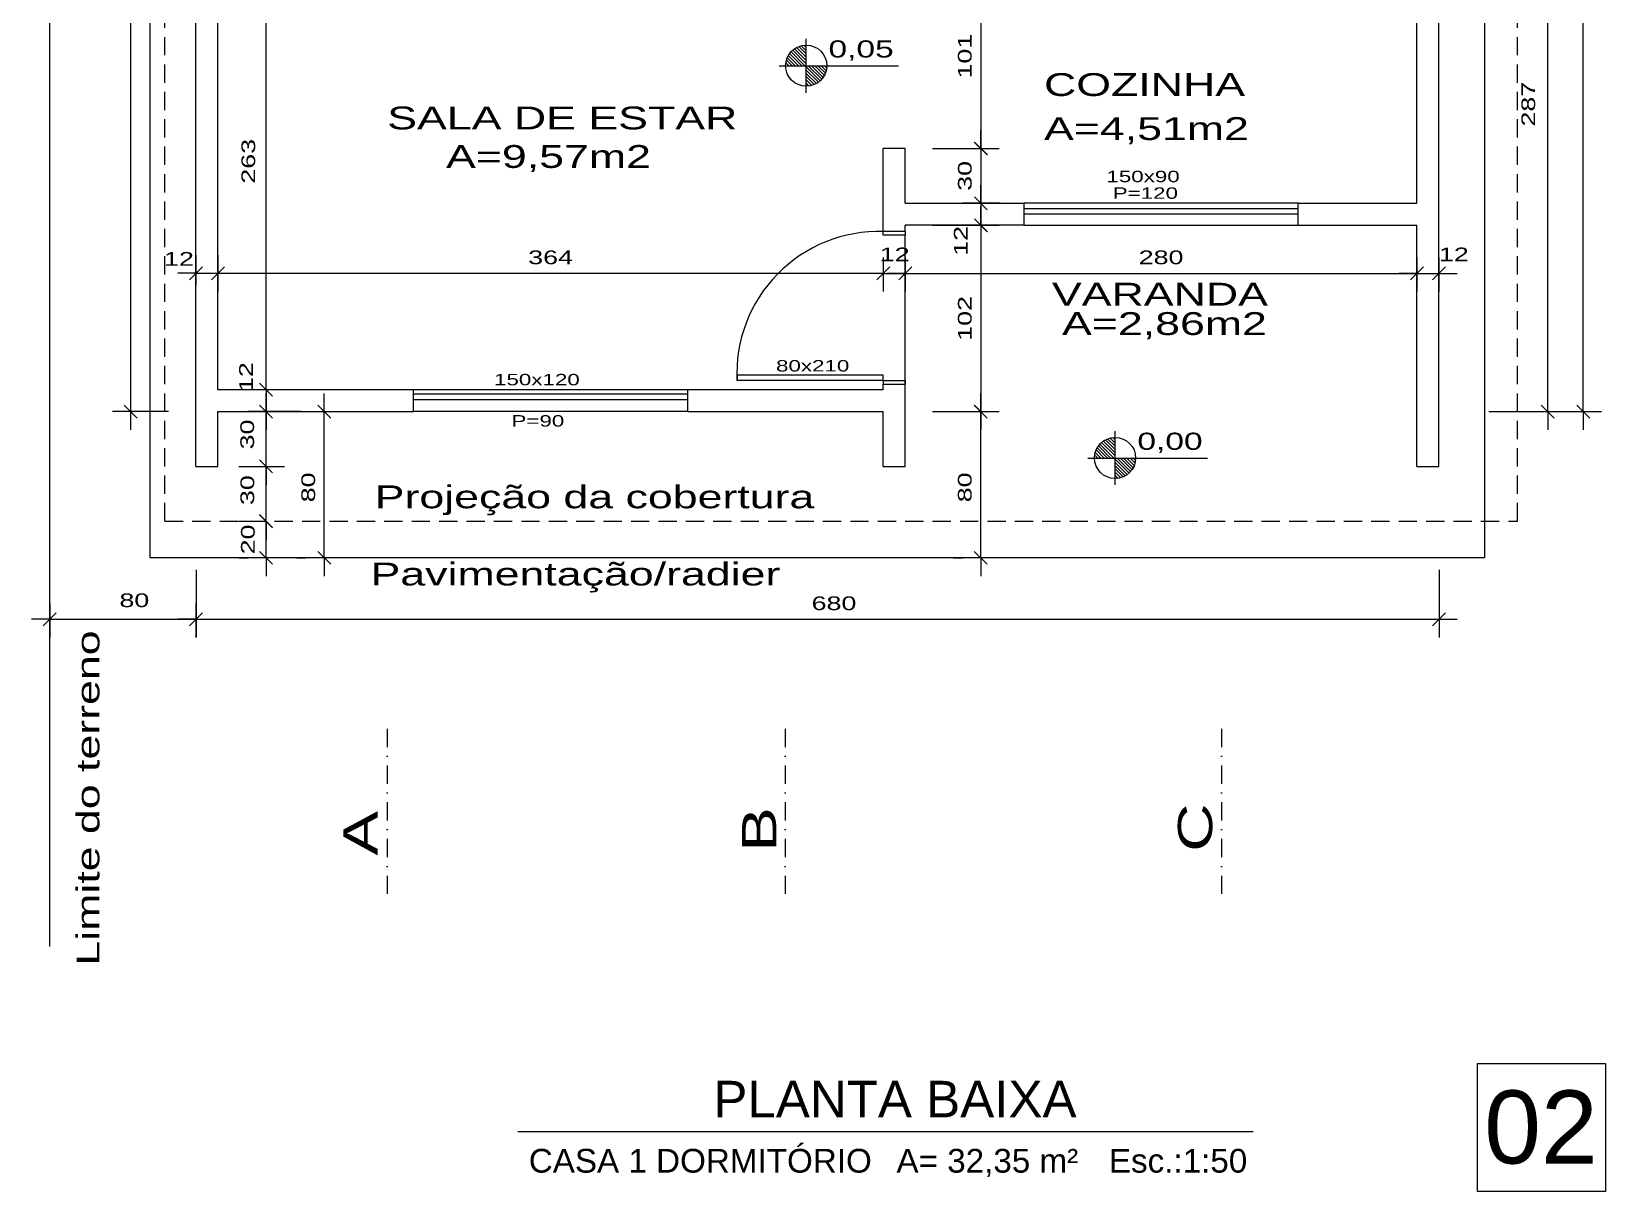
# Model space of a CAD drawing. Header units: millimetres. Extents: x 379 to 8329, y 269 to 4802.
# Drawn here: x 1515 to 2376, y 3391 to 4026 of the extents above; entities that cross this region are included whole.
import ezdxf

# ---------------------------------------------------------------- set-up
doc = ezdxf.new("R2010")
doc.units = ezdxf.units.MM
doc.header["$LTSCALE"] = 20
doc.header["$MEASUREMENT"] = 0
doc.linetypes.add('DASHDOT', pattern=[1, 0.5, -0.25, 0, -0.25])
doc.linetypes.add('DASHED', pattern=[0.75, 0.5, -0.25])
for name, color, linetype in [('1', 7, 'Continuous'), ('Cotas', 7, 'Continuous'), ('Texto', 2, 'Continuous')]:
    doc.layers.add(name, color=color, linetype=linetype)
doc.styles.add('REGUA100', font='arial.ttf', dxfattribs={"width": 1.4})
doc.styles.add('Textos Gd.', font='arial.ttf', dxfattribs={"height": 0.15})
doc.dimstyles.new('ISO-25', dxfattribs={"dimscale": 5, "dimtxt": 1.5, "dimasz": 0.01, "dimexe": 2, "dimexo": 3, "dimgap": 0.98, "dimtad": 1, "dimrnd": 0.5, "dimtxsty": 'REGUA100', "dimblk1": 'COTATR', "dimblk2": 'COTATR', "dimsah": 1, "dimcen": 4, "dimdle": 4, "dimclrd": 1, "dimclre": 1, "dimclrt": 2, "dimaunit": 1, "dimadec": 0, "dimazin": 0, "dimtfac": 1, "dimtofl": 0, "dimtmove": 2, "dimatfit": 3, "dimldrblk": 'COTATR', "dimfxl": 1, "dimarcsym": 0})

# ---------------------------------------------------------------- blocks, each defined once
blk = doc.blocks.new('COTATR')
at = {"color": 6}
blk.add_line((-71, -71), (71, 71), dxfattribs=at)
at = {"color": 0, "linetype": 'ByBlock'}
blk.add_line((0, 0), (200, 0), dxfattribs=at)
blk = doc.blocks.new('*D37')
at = {"layer": '1', "color": 1, "lineweight": -2, "transparency": 16777216}
for p, q in [((2019.04, 3817.94), (2024.04, 3817.94)), ((2034.04, 3737.99), (2034.04, 3817.89)), ((2019.04, 3737.94), (2024.04, 3737.94))]:
    blk.add_line(p, q, dxfattribs=at)
at = {"layer": 'DEFPOINTS', "color": 0, "transparency": 16777216}
for p in [(2034.04, 3817.94), (2034.04, 3817.94), (2034.04, 3737.94)]:
    blk.add_point(p, dxfattribs=at)
at = {"layer": '1', "color": 1, "lineweight": -2, "transparency": 16777216, "xscale": 0.05, "yscale": 0.05, "zscale": 0.05}
for p, rotation in [((2034.04, 3817.94), 90), ((2034.04, 3737.94), 270)]:
    blk.add_blockref('COTATR', p, dxfattribs=dict(at, rotation=rotation))
at = {"layer": '1', "color": 2, "transparency": 16777216, "insert": (2025.31, 3776.49), "char_height": 7.5, "attachment_point": 5, "rotation": 90, "style": 'REGUA100'}
blk.add_mtext('80', dxfattribs=at)
blk = doc.blocks.new('*D36')
at = {"layer": '1', "color": 1, "lineweight": -2, "transparency": 16777216}
for p, q in [((1628.05, 3758.04), (1633.05, 3758.04)), ((1643.05, 3737.99), (1643.05, 3757.99)), ((1628.05, 3737.94), (1633.05, 3737.94))]:
    blk.add_line(p, q, dxfattribs=at)
at = {"layer": 'DEFPOINTS', "color": 0, "transparency": 16777216}
for p in [(1643.05, 3758.04), (1643.05, 3758.04), (1643.05, 3737.94)]:
    blk.add_point(p, dxfattribs=at)
at = {"layer": '1', "color": 1, "lineweight": -2, "transparency": 16777216, "xscale": 0.05, "yscale": 0.05, "zscale": 0.05}
for p, rotation in [((1643.05, 3758.04), 90), ((1643.05, 3737.94), 270)]:
    blk.add_blockref('COTATR', p, dxfattribs=dict(at, rotation=rotation))
at = {"layer": '1', "color": 2, "transparency": 16777216, "insert": (1633.09, 3747.99), "char_height": 7.5, "attachment_point": 5, "rotation": 90, "style": 'REGUA100'}
blk.add_mtext('20', dxfattribs=at)
blk = doc.blocks.new('*D35')
at = {"layer": 'Cotas', "color": 1, "lineweight": -2, "transparency": 16777216}
for p, q in [((2336.18, 4422.94), (2373.66, 4422.94)), ((2363.66, 3817.99), (2363.66, 4422.89)), ((2336.18, 3817.94), (2373.66, 3817.94))]:
    blk.add_line(p, q, dxfattribs=at)
at = {"layer": 'DEFPOINTS', "color": 0, "transparency": 16777216}
for p in [(2321.18, 4422.94), (2363.66, 4422.94), (2321.18, 3817.94)]:
    blk.add_point(p, dxfattribs=at)
at = {"layer": 'Cotas', "color": 1, "lineweight": -2, "transparency": 16777216, "xscale": 0.05, "yscale": 0.05, "zscale": 0.05}
for p, rotation in [((2363.66, 4422.94), 90), ((2363.66, 3817.94), 270)]:
    blk.add_blockref('COTATR', p, dxfattribs=dict(at, rotation=rotation))
at = {"layer": 'Cotas', "color": 2, "transparency": 16777216, "insert": (2354.67, 4154.97), "char_height": 7.5, "attachment_point": 5, "rotation": 90, "style": 'REGUA100'}
blk.add_mtext('605', dxfattribs=at)
blk = doc.blocks.new('*D34')
at = {"layer": '1', "color": 1, "lineweight": -2, "transparency": 16777216}
for p, q in [((1628.05, 3787.94), (1633.05, 3787.94)), ((1643.05, 3757.99), (1643.05, 3787.89)), ((1628.05, 3757.94), (1633.05, 3757.94))]:
    blk.add_line(p, q, dxfattribs=at)
at = {"layer": 'DEFPOINTS', "color": 0, "transparency": 16777216}
for p in [(1643.05, 3787.94), (1643.05, 3787.94), (1643.05, 3757.94)]:
    blk.add_point(p, dxfattribs=at)
at = {"layer": '1', "color": 1, "lineweight": -2, "transparency": 16777216, "xscale": 0.05, "yscale": 0.05, "zscale": 0.05}
for p, rotation in [((1643.05, 3787.94), 90), ((1643.05, 3757.94), 270)]:
    blk.add_blockref('COTATR', p, dxfattribs=dict(at, rotation=rotation))
at = {"layer": '1', "color": 2, "transparency": 16777216, "insert": (1632.79, 3774.98), "char_height": 7.5, "attachment_point": 5, "rotation": 90, "style": 'REGUA100'}
blk.add_mtext('30', dxfattribs=at)
blk = doc.blocks.new('*D32')
at = {"layer": 'Cotas', "color": 1, "lineweight": -2, "transparency": 16777216}
for p, q in [((2311.89, 4104.94), (2354.24, 4104.94)), ((2344.24, 3817.99), (2344.24, 4104.89)), ((2311.89, 3817.94), (2354.24, 3817.94))]:
    blk.add_line(p, q, dxfattribs=at)
at = {"layer": 'DEFPOINTS', "color": 0, "transparency": 16777216}
for p in [(2296.89, 4104.94), (2344.24, 4104.94), (2296.89, 3817.94)]:
    blk.add_point(p, dxfattribs=at)
at = {"layer": 'Cotas', "color": 1, "lineweight": -2, "transparency": 16777216, "xscale": 0.05, "yscale": 0.05, "zscale": 0.05}
for p, rotation in [((2344.24, 4104.94), 90), ((2344.24, 3817.94), 270)]:
    blk.add_blockref('COTATR', p, dxfattribs=dict(at, rotation=rotation))
at = {"layer": 'Cotas', "color": 2, "transparency": 16777216, "insert": (2333.59, 3986.19), "char_height": 7.5, "attachment_point": 5, "rotation": 90, "style": 'REGUA100'}
blk.add_mtext('287', dxfattribs=at)
blk = doc.blocks.new('*D31')
at = {"layer": 'Cotas', "color": 1, "lineweight": -2, "transparency": 16777216}
for p, q in [((1662.11, 4092.94), (1633.05, 4092.94)), ((1643.05, 3829.99), (1643.05, 4092.89)), ((1662.11, 3829.94), (1633.05, 3829.94))]:
    blk.add_line(p, q, dxfattribs=at)
at = {"layer": 'DEFPOINTS', "color": 0, "transparency": 16777216}
for p in [(1643.05, 4092.94), (1677.11, 4092.94), (1677.11, 3829.94)]:
    blk.add_point(p, dxfattribs=at)
at = {"layer": 'Cotas', "color": 1, "lineweight": -2, "transparency": 16777216, "xscale": 0.05, "yscale": 0.05, "zscale": 0.05}
for p, rotation in [((1643.05, 4092.94), 90), ((1643.05, 3829.94), 270)]:
    blk.add_blockref('COTATR', p, dxfattribs=dict(at, rotation=rotation))
at = {"layer": 'Cotas', "color": 2, "transparency": 16777216, "insert": (1633.34, 3954.94), "char_height": 7.5, "attachment_point": 5, "rotation": 90, "style": 'REGUA100'}
blk.add_mtext('263', dxfattribs=at)
blk = doc.blocks.new('*D25')
at = {"layer": 'Cotas', "color": 1, "lineweight": -2, "transparency": 16777216}
for p, q in [((2007.65, 4063), (2044.03, 4063)), ((2034.03, 4062.95), (2034.02, 3961.99)), ((2007.64, 3961.94), (2044.02, 3961.94))]:
    blk.add_line(p, q, dxfattribs=at)
at = {"layer": 'DEFPOINTS', "color": 0, "transparency": 16777216}
for p in [(1992.65, 4063.01), (1992.64, 3961.94), (2034.02, 3961.94)]:
    blk.add_point(p, dxfattribs=at)
at = {"layer": 'Cotas', "color": 1, "lineweight": -2, "transparency": 16777216, "xscale": 0.05, "yscale": 0.05, "zscale": 0.05}
for p, rotation in [((2034.03, 4063), 89.99360238795819), ((2034.02, 3961.94), 269.9936023879582)]:
    blk.add_blockref('COTATR', p, dxfattribs=dict(at, rotation=rotation))
at = {"layer": 'Cotas', "color": 2, "transparency": 16777216, "insert": (2025.3, 4012.47), "char_height": 7.5, "attachment_point": 5, "rotation": 89.9936, "style": 'REGUA100'}
blk.add_mtext('101', dxfattribs=at)
blk = doc.blocks.new('*D24')
at = {"layer": 'Cotas', "color": 1, "lineweight": -2, "transparency": 16777216}
for p, q in [((2007.68, 3961.94), (2044.07, 3961.92)), ((2034.07, 3961.88), (2034.05, 3931.98)), ((2007.66, 3931.94), (2044.05, 3931.92))]:
    blk.add_line(p, q, dxfattribs=at)
at = {"layer": 'DEFPOINTS', "color": 0, "transparency": 16777216}
for p in [(1992.68, 3961.94), (1992.66, 3931.94), (2034.05, 3931.93)]:
    blk.add_point(p, dxfattribs=at)
at = {"layer": 'Cotas', "color": 1, "lineweight": -2, "transparency": 16777216, "xscale": 0.05, "yscale": 0.05, "zscale": 0.05}
for p, rotation in [((2034.07, 3961.93), 89.97844822119816), ((2034.05, 3931.93), 269.9784482211982)]:
    blk.add_blockref('COTATR', p, dxfattribs=dict(at, rotation=rotation))
at = {"layer": 'Cotas', "color": 2, "transparency": 16777216, "insert": (2025.33, 3946.93), "char_height": 7.5, "attachment_point": 5, "rotation": 89.97845, "style": 'REGUA100'}
blk.add_mtext('30', dxfattribs=at)
blk = doc.blocks.new('*D17')
at = {"layer": '1', "color": 1, "lineweight": -2, "transparency": 16777216}
for p, q in [((1631.83, 3817.94), (1653.05, 3817.94)), ((1643.05, 3787.99), (1643.05, 3817.89)), ((1631.83, 3787.94), (1653.05, 3787.94))]:
    blk.add_line(p, q, dxfattribs=at)
at = {"layer": 'DEFPOINTS', "color": 0, "transparency": 16777216}
for p in [(1616.83, 3817.94), (1643.05, 3817.94), (1616.83, 3787.94)]:
    blk.add_point(p, dxfattribs=at)
at = {"layer": '1', "color": 1, "lineweight": -2, "transparency": 16777216, "xscale": 0.05, "yscale": 0.05, "zscale": 0.05}
for p, rotation in [((1643.05, 3817.94), 90), ((1643.05, 3787.94), 270)]:
    blk.add_blockref('COTATR', p, dxfattribs=dict(at, rotation=rotation))
at = {"layer": '1', "color": 2, "transparency": 16777216, "insert": (1632.73, 3805.44), "char_height": 7.5, "attachment_point": 5, "rotation": 90, "style": 'REGUA100'}
blk.add_mtext('30', dxfattribs=at)
blk = doc.blocks.new('*D41')
at = {"layer": 'Cotas', "color": 1, "lineweight": -2, "transparency": 16777216}
for p, q in [((1616.66, 3902.24), (1616.66, 3883.59)), ((1980.66, 3902.24), (1980.66, 3883.59)), ((1980.61, 3893.59), (1616.71, 3893.59))]:
    blk.add_line(p, q, dxfattribs=at)
at = {"layer": 'DEFPOINTS', "color": 0, "transparency": 16777216}
for p in [(1616.66, 3917.24), (1980.66, 3917.24), (1616.66, 3893.59)]:
    blk.add_point(p, dxfattribs=at)
at = {"layer": 'Cotas', "color": 1, "lineweight": -2, "transparency": 16777216, "xscale": 0.05, "yscale": 0.05, "zscale": 0.05, "rotation": 180}
blk.add_blockref('COTATR', (1616.66, 3893.59), dxfattribs=at)
at = {"layer": 'Cotas', "color": 1, "lineweight": -2, "transparency": 16777216, "xscale": 0.05, "yscale": 0.05, "zscale": 0.05}
blk.add_blockref('COTATR', (1980.66, 3893.59), dxfattribs=at)
at = {"layer": 'Cotas', "color": 2, "transparency": 16777216, "insert": (1798.66, 3902.32), "char_height": 7.5, "attachment_point": 5, "style": 'REGUA100'}
blk.add_mtext('364', dxfattribs=at)
blk = doc.blocks.new('*D40')
at = {"layer": 'Cotas', "color": 1, "lineweight": -2, "transparency": 16777216}
for p, q in [((1980.66, 3902.24), (1980.66, 3883.59)), ((1992.66, 3902.24), (1992.66, 3883.59)), ((1980.71, 3893.59), (1992.61, 3893.59))]:
    blk.add_line(p, q, dxfattribs=at)
at = {"layer": 'DEFPOINTS', "color": 0, "transparency": 16777216}
for p in [(1980.66, 3917.24), (1992.66, 3917.24), (1992.66, 3893.59)]:
    blk.add_point(p, dxfattribs=at)
at = {"layer": 'Cotas', "color": 1, "lineweight": -2, "transparency": 16777216, "xscale": 0.05, "yscale": 0.05, "zscale": 0.05, "rotation": 180}
blk.add_blockref('COTATR', (1980.66, 3893.59), dxfattribs=at)
at = {"layer": 'Cotas', "color": 1, "lineweight": -2, "transparency": 16777216, "xscale": 0.05, "yscale": 0.05, "zscale": 0.05}
blk.add_blockref('COTATR', (1992.66, 3893.59), dxfattribs=at)
at = {"layer": 'Cotas', "color": 2, "transparency": 16777216, "insert": (1986.91, 3903.97), "char_height": 7.5, "attachment_point": 5, "style": 'REGUA100'}
blk.add_mtext('12', dxfattribs=at)
blk = doc.blocks.new('*D39')
at = {"layer": 'Cotas', "color": 1, "lineweight": -2, "transparency": 16777216}
for p, q in [((1992.66, 3902.24), (1992.66, 3883.59)), ((2272.66, 3902.24), (2272.66, 3883.59)), ((1992.71, 3893.59), (2272.61, 3893.59))]:
    blk.add_line(p, q, dxfattribs=at)
at = {"layer": 'DEFPOINTS', "color": 0, "transparency": 16777216}
for p in [(1992.66, 3917.24), (2272.66, 3917.24), (2272.66, 3893.59)]:
    blk.add_point(p, dxfattribs=at)
at = {"layer": 'Cotas', "color": 1, "lineweight": -2, "transparency": 16777216, "xscale": 0.05, "yscale": 0.05, "zscale": 0.05, "rotation": 180}
blk.add_blockref('COTATR', (1992.66, 3893.59), dxfattribs=at)
at = {"layer": 'Cotas', "color": 1, "lineweight": -2, "transparency": 16777216, "xscale": 0.05, "yscale": 0.05, "zscale": 0.05}
blk.add_blockref('COTATR', (2272.66, 3893.59), dxfattribs=at)
at = {"layer": 'Cotas', "color": 2, "transparency": 16777216, "insert": (2132.66, 3902.32), "char_height": 7.5, "attachment_point": 5, "style": 'REGUA100'}
blk.add_mtext('280', dxfattribs=at)
blk = doc.blocks.new('*D42')
at = {"layer": 'Cotas', "color": 1, "lineweight": -2, "transparency": 16777216}
for p, q in [((2272.66, 3902.24), (2272.66, 3883.59)), ((2284.66, 3902.24), (2284.66, 3883.59)), ((2272.71, 3893.59), (2284.61, 3893.59))]:
    blk.add_line(p, q, dxfattribs=at)
at = {"layer": 'DEFPOINTS', "color": 0, "transparency": 16777216}
for p in [(2272.66, 3917.24), (2284.66, 3917.24), (2284.66, 3893.59)]:
    blk.add_point(p, dxfattribs=at)
at = {"layer": 'Cotas', "color": 1, "lineweight": -2, "transparency": 16777216, "xscale": 0.05, "yscale": 0.05, "zscale": 0.05, "rotation": 180}
blk.add_blockref('COTATR', (2272.66, 3893.59), dxfattribs=at)
at = {"layer": 'Cotas', "color": 1, "lineweight": -2, "transparency": 16777216, "xscale": 0.05, "yscale": 0.05, "zscale": 0.05}
blk.add_blockref('COTATR', (2284.66, 3893.59), dxfattribs=at)
at = {"layer": 'Cotas', "color": 2, "transparency": 16777216, "insert": (2292.84, 3903.97), "char_height": 7.5, "attachment_point": 5, "style": 'REGUA100'}
blk.add_mtext('12', dxfattribs=at)
blk = doc.blocks.new('*D50')
at = {"layer": 'Cotas', "color": 1, "lineweight": -2, "transparency": 16777216}
for p, q in [((1604.71, 3887.03), (1604.71, 3903.64)), ((1616.71, 3887.03), (1616.71, 3903.64)), ((1604.76, 3893.64), (1616.66, 3893.64))]:
    blk.add_line(p, q, dxfattribs=at)
at = {"layer": 'DEFPOINTS', "color": 0, "transparency": 16777216}
for p in [(1616.71, 3893.64), (1604.71, 3872.03), (1616.71, 3872.03)]:
    blk.add_point(p, dxfattribs=at)
at = {"layer": 'Cotas', "color": 1, "lineweight": -2, "transparency": 16777216, "xscale": 0.05, "yscale": 0.05, "zscale": 0.05, "rotation": 180}
blk.add_blockref('COTATR', (1604.71, 3893.64), dxfattribs=at)
at = {"layer": 'Cotas', "color": 1, "lineweight": -2, "transparency": 16777216, "xscale": 0.05, "yscale": 0.05, "zscale": 0.05}
blk.add_blockref('COTATR', (1616.71, 3893.64), dxfattribs=at)
at = {"layer": 'Cotas', "color": 2, "transparency": 16777216, "insert": (1595.35, 3901.53), "char_height": 7.5, "attachment_point": 5, "style": 'REGUA100'}
blk.add_mtext('12', dxfattribs=at)
blk = doc.blocks.new('*D51')
at = {"layer": 'Cotas', "color": 1, "lineweight": -2, "transparency": 16777216}
for p, q in [((1589.68, 4422.94), (1558.9, 4422.94)), ((1568.9, 4422.89), (1568.9, 3817.99)), ((1589.68, 3817.94), (1558.9, 3817.94))]:
    blk.add_line(p, q, dxfattribs=at)
at = {"layer": 'DEFPOINTS', "color": 0, "transparency": 16777216}
for p in [(1604.68, 4422.94), (1568.9, 3817.94), (1604.68, 3817.94)]:
    blk.add_point(p, dxfattribs=at)
at = {"layer": 'Cotas', "color": 1, "lineweight": -2, "transparency": 16777216, "xscale": 0.05, "yscale": 0.05, "zscale": 0.05}
for p, rotation in [((1568.9, 4422.94), 90), ((1568.9, 3817.94), 270)]:
    blk.add_blockref('COTATR', p, dxfattribs=dict(at, rotation=rotation))
at = {"layer": 'Cotas', "color": 2, "transparency": 16777216, "insert": (1560.17, 4120.44), "char_height": 7.5, "attachment_point": 5, "rotation": 90, "style": 'REGUA100'}
blk.add_mtext('605', dxfattribs=at)
blk = doc.blocks.new('*D53')
at = {"layer": 'Cotas', "color": 1, "lineweight": -2, "transparency": 16777216}
for p, q in [((1662.11, 3829.94), (1633.05, 3829.94)), ((1643.05, 3829.89), (1643.05, 3817.99)), ((1662.11, 3817.94), (1633.05, 3817.94))]:
    blk.add_line(p, q, dxfattribs=at)
at = {"layer": 'DEFPOINTS', "color": 0, "transparency": 16777216}
for p in [(1677.11, 3829.94), (1643.05, 3817.94), (1677.11, 3817.94)]:
    blk.add_point(p, dxfattribs=at)
at = {"layer": 'Cotas', "color": 1, "lineweight": -2, "transparency": 16777216, "xscale": 0.05, "yscale": 0.05, "zscale": 0.05}
for p, rotation in [((1643.05, 3829.94), 90), ((1643.05, 3817.94), 270)]:
    blk.add_blockref('COTATR', p, dxfattribs=dict(at, rotation=rotation))
at = {"layer": 'Cotas', "color": 2, "transparency": 16777216, "insert": (1632.04, 3836.81), "char_height": 7.5, "attachment_point": 5, "rotation": 90, "style": 'REGUA100'}
blk.add_mtext('12', dxfattribs=at)
blk = doc.blocks.new('*D54')
at = {"layer": 'Cotas', "color": 1, "lineweight": -2, "transparency": 16777216}
for p, q in [((2044.61, 3931.93), (2024.05, 3931.93)), ((2034.05, 3931.88), (2034.05, 3919.98)), ((2044.61, 3919.93), (2024.05, 3919.93))]:
    blk.add_line(p, q, dxfattribs=at)
at = {"layer": 'DEFPOINTS', "color": 0, "transparency": 16777216}
for p in [(2059.61, 3931.93), (2034.05, 3919.93), (2059.61, 3919.93)]:
    blk.add_point(p, dxfattribs=at)
at = {"layer": 'Cotas', "color": 1, "lineweight": -2, "transparency": 16777216, "xscale": 0.05, "yscale": 0.05, "zscale": 0.05}
for p, rotation in [((2034.05, 3931.93), 90), ((2034.05, 3919.93), 270)]:
    blk.add_blockref('COTATR', p, dxfattribs=dict(at, rotation=rotation))
at = {"layer": 'Cotas', "color": 2, "transparency": 16777216, "insert": (2023.05, 3911.37), "char_height": 7.5, "attachment_point": 5, "rotation": 90, "style": 'REGUA100'}
blk.add_mtext('12', dxfattribs=at)
blk = doc.blocks.new('*D55')
at = {"layer": 'Cotas', "color": 1, "lineweight": -2, "transparency": 16777216}
for p, q in [((2007.68, 3919.94), (2044.06, 3919.94)), ((2034.06, 3919.89), (2034.05, 3817.99)), ((2007.66, 3817.94), (2044.05, 3817.94))]:
    blk.add_line(p, q, dxfattribs=at)
at = {"layer": 'DEFPOINTS', "color": 0, "transparency": 16777216}
for p in [(1992.68, 3919.94), (1992.66, 3817.94), (2034.05, 3817.94)]:
    blk.add_point(p, dxfattribs=at)
at = {"layer": 'Cotas', "color": 1, "lineweight": -2, "transparency": 16777216, "xscale": 0.05, "yscale": 0.05, "zscale": 0.05}
for p, rotation in [((2034.06, 3919.94), 89.99366124125578), ((2034.05, 3817.94), 269.9936612412558)]:
    blk.add_blockref('COTATR', p, dxfattribs=dict(at, rotation=rotation))
at = {"layer": 'Cotas', "color": 2, "transparency": 16777216, "insert": (2025.32, 3868.94), "char_height": 7.5, "attachment_point": 5, "rotation": 89.99366, "style": 'REGUA100'}
blk.add_mtext('102', dxfattribs=at)
blk = doc.blocks.new('*D61')
at = {"layer": 'Cotas', "color": 1, "lineweight": -2, "transparency": 16777216}
for p, q in [((1604.71, 3731.41), (1604.71, 3694.28)), ((2284.71, 3731.41), (2284.71, 3694.28)), ((1604.76, 3704.28), (2284.66, 3704.28))]:
    blk.add_line(p, q, dxfattribs=at)
at = {"layer": 'DEFPOINTS', "color": 0, "transparency": 16777216}
for p in [(1604.71, 3746.41), (2284.71, 3746.41), (2284.71, 3704.28)]:
    blk.add_point(p, dxfattribs=at)
at = {"layer": 'Cotas', "color": 1, "lineweight": -2, "transparency": 16777216, "xscale": 0.05, "yscale": 0.05, "zscale": 0.05, "rotation": 180}
blk.add_blockref('COTATR', (1604.71, 3704.28), dxfattribs=at)
at = {"layer": 'Cotas', "color": 1, "lineweight": -2, "transparency": 16777216, "xscale": 0.05, "yscale": 0.05, "zscale": 0.05}
blk.add_blockref('COTATR', (2284.71, 3704.28), dxfattribs=at)
at = {"layer": 'Cotas', "color": 2, "transparency": 16777216, "insert": (1953.71, 3713.01), "char_height": 7.5, "attachment_point": 5, "style": 'REGUA100'}
blk.add_mtext('680', dxfattribs=at)
blk = doc.blocks.new('*D91')
at = {"layer": 'Cotas', "color": 1, "lineweight": -2, "transparency": 16777216}
for p, q in [((1524.66, 3712.93), (1524.66, 3694.28)), ((1604.66, 3712.93), (1604.66, 3694.28)), ((1524.71, 3704.28), (1604.61, 3704.28))]:
    blk.add_line(p, q, dxfattribs=at)
at = {"layer": 'DEFPOINTS', "color": 0, "transparency": 16777216}
for p in [(1524.66, 3727.93), (1604.66, 3727.93), (1604.66, 3704.28)]:
    blk.add_point(p, dxfattribs=at)
at = {"layer": 'Cotas', "color": 1, "lineweight": -2, "transparency": 16777216, "xscale": 0.05, "yscale": 0.05, "zscale": 0.05, "rotation": 180}
blk.add_blockref('COTATR', (1524.66, 3704.28), dxfattribs=at)
at = {"layer": 'Cotas', "color": 1, "lineweight": -2, "transparency": 16777216, "xscale": 0.05, "yscale": 0.05, "zscale": 0.05}
blk.add_blockref('COTATR', (1604.66, 3704.28), dxfattribs=at)
at = {"layer": 'Cotas', "color": 2, "transparency": 16777216, "insert": (1570.94, 3714.66), "char_height": 7.5, "attachment_point": 5, "style": 'REGUA100'}
blk.add_mtext('80', dxfattribs=at)
blk = doc.blocks.new('*D122')
at = {"layer": '1', "color": 1, "lineweight": -2, "transparency": 16777216}
for p, q in [((1659.85, 3817.94), (1664.85, 3817.94)), ((1674.85, 3737.99), (1674.85, 3817.89)), ((1659.85, 3737.94), (1664.85, 3737.94))]:
    blk.add_line(p, q, dxfattribs=at)
at = {"layer": 'DEFPOINTS', "color": 0, "transparency": 16777216}
for p in [(1674.85, 3817.94), (1674.85, 3817.94), (1674.85, 3737.94)]:
    blk.add_point(p, dxfattribs=at)
at = {"layer": '1', "color": 1, "lineweight": -2, "transparency": 16777216, "xscale": 0.05, "yscale": 0.05, "zscale": 0.05}
for p, rotation in [((1674.85, 3817.94), 90), ((1674.85, 3737.94), 270)]:
    blk.add_blockref('COTATR', p, dxfattribs=dict(at, rotation=rotation))
at = {"layer": '1', "color": 2, "transparency": 16777216, "insert": (1666.12, 3776.49), "char_height": 7.5, "attachment_point": 5, "rotation": 90, "style": 'REGUA100'}
blk.add_mtext('80', dxfattribs=at)

msp = doc.modelspace()

# ---------------------------------------------------------------- hatches: boundary and pattern name
at = {"layer": '1'}
h = msp.add_hatch(dxfattribs=at)
h.set_pattern_fill('ANSI31', color=1, scale=10, angle=90, style=0)
h.set_pattern_definition([(135, (1030.3164, 1274.9296), (-0.8838835, -0.8838835), [])])
h.paths.add_polyline_path([(1949.757, 4007.241), (1938.5, 4007.241), (1938.5, 3995.985, 0.4142136)])
h.paths.add_polyline_path([(1938.5, 4018.498, 0.4142136), (1927.244, 4007.241), (1938.5, 4007.241)])
h = msp.add_hatch(dxfattribs=at)
h.set_pattern_fill('ANSI31', color=1, scale=10, angle=90, style=0)
h.set_pattern_definition([(135, (1199.3094, 1060.2512), (-0.8838835, -0.8838835), [])])
h.paths.add_polyline_path([(2118.75, 3792.563), (2107.493, 3792.563), (2107.493, 3781.306, 0.4142136)])
h.paths.add_polyline_path([(2107.493, 3803.819, 0.4142136), (2096.237, 3792.563), (2107.493, 3792.563)])

# ---------------------------------------------------------------- linework, layer by layer
at = {"color": 1}
msp.add_line((1780.824, 3423.969), (2183.123, 3423.969), dxfattribs=at)
at = {"layer": '1'}
for p, q in [((1524.665, 3525.311), (1524.665, 4663.374)), ((1579.665, 3737.944), (1579.665, 4512.944)), ((2309.665, 4304.944), (2309.665, 3737.944)), ((1938.5, 3992.472), (1938.5, 4022.011)), ((1923.652, 4007.241), (1989.024, 4007.241)), ((2207.665, 3931.944), (2057.665, 3931.944)), ((2207.665, 3928.944), (2057.665, 3928.944)), ((2207.665, 3925.944), (2057.665, 3925.944)), ((2057.665, 3919.944), (2207.665, 3919.944)), ((1900.718, 3837.944), (1900.665, 3834.944)), ((1900.665, 3834.944), (1900.665, 3837.944)), ((1980.665, 3834.944), (1900.665, 3834.944)), ((1980.665, 3837.944), (1900.718, 3837.944)), ((1980.665, 3834.944), (1980.665, 3837.944)), ((1980.665, 3834.944), (1980.665, 3832.944)), ((1980.665, 3834.944), (1992.665, 3834.944)), ((1992.665, 3834.944), (1992.665, 3832.944)), ((1873.665, 3817.944), (1723.665, 3817.944)), ((2107.493, 3777.793), (2107.493, 3807.333)), ((2092.645, 3792.563), (2158.017, 3792.563))]:
    msp.add_line(p, q, dxfattribs=at)
at = {"layer": '1', "color": 4, "linetype": 'DASHED'}
for p, q in [((1587.665, 3757.944), (1587.665, 4492.944)), ((2327.665, 3757.944), (2327.665, 4284.944)), ((1587.665, 3757.944), (2327.665, 3757.944))]:
    msp.add_line(p, q, dxfattribs=at)
at = {"layer": '1', "color": 4}
for p, q in [((1604.665, 3787.944), (1604.665, 4457.944)), ((2284.665, 3787.944), (2284.665, 4104.944)), ((1616.665, 3829.944), (1616.665, 4092.944)), ((2272.665, 3931.944), (2272.665, 4092.944)), ((1980.665, 3916.494), (1980.665, 3961.944)), ((1992.665, 3961.944), (1980.665, 3961.944)), ((1992.665, 3931.944), (2057.665, 3931.944)), ((2207.665, 3931.944), (2272.665, 3931.944)), ((2057.665, 3919.944), (1992.665, 3919.944)), ((1992.665, 3916.494), (1992.665, 3919.944)), ((2207.665, 3919.944), (2272.665, 3919.944)), ((2272.665, 3787.944), (2272.665, 3919.944)), ((1616.665, 3817.944), (1723.665, 3817.944)), ((1616.665, 3787.944), (1616.665, 3817.944)), ((1604.665, 3787.944), (1616.665, 3787.944)), ((1980.665, 3787.944), (1992.665, 3787.944))]:
    msp.add_line(p, q, dxfattribs=at)
at = {"layer": '1', "color": 0}
msp.add_line((1992.665, 3830.994), (1992.665, 3914.494), dxfattribs=at)
at = {"layer": '1', "color": 6, "linetype": 'DASHDOT'}
for p, q in [((1709.213, 3644.382), (1709.213, 3549.382)), ((1927.058, 3644.382), (1927.058, 3549.382)), ((2165.631, 3644.382), (2165.631, 3549.382))]:
    msp.add_line(p, q, dxfattribs=at)
at = {"layer": '1', "color": 1}
msp.add_lwpolyline([(2305.808, 3391.155), (2305.808, 3461.155), (2375.808, 3461.155), (2375.808, 3391.155)], close=True, dxfattribs=at)
at = {"layer": '1'}
for centre in [(1938.5, 4007.241), (2107.493, 3792.563)]:
    msp.add_circle(centre, 11.257, dxfattribs=at)
at = {"layer": 'Cotas', "color": 4}
for p, q in [((1992.665, 3931.944), (1992.665, 3961.944)), ((2057.665, 3919.944), (2057.665, 3931.944)), ((2207.665, 3919.944), (2207.665, 3931.944)), ((1992.665, 3916.494), (1980.665, 3916.494)), ((1980.665, 3832.944), (1992.665, 3832.944)), ((1980.665, 3829.944), (1980.665, 3832.944)), ((1992.665, 3787.944), (1992.665, 3832.944)), ((1723.665, 3829.944), (1616.665, 3829.944)), ((1723.665, 3817.944), (1723.665, 3829.944)), ((1980.665, 3829.944), (1873.665, 3829.944)), ((1873.665, 3817.944), (1873.665, 3829.944)), ((1873.665, 3817.944), (1980.665, 3817.944)), ((1980.665, 3787.944), (1980.665, 3817.944)), ((2272.665, 3787.944), (2284.665, 3787.944))]:
    msp.add_line(p, q, dxfattribs=at)
at = {"layer": 'Cotas'}
for p, q in [((1980.665, 3914.494), (1980.665, 3916.494)), ((1992.665, 3914.494), (1980.665, 3914.494)), ((1992.665, 3916.494), (1992.665, 3914.494)), ((1980.665, 3834.944), (1992.665, 3834.944)), ((1873.665, 3829.944), (1723.665, 3829.944)), ((1873.665, 3827.444), (1723.665, 3827.444)), ((1873.665, 3824.444), (1723.665, 3824.444)), ((2309.665, 3737.944), (1579.665, 3737.944))]:
    msp.add_line(p, q, dxfattribs=at)
at = {"layer": 'Cotas', "color": 1}
msp.add_arc((1978.269, 3838.83), 77.701, 88.232975, 182.866446, dxfattribs=at)

# ---------------------------------------------------------------- texts
at = {"layer": '1', "color": 0, "style": 'REGUA100', "width": 1.4}
for s, height, p in [('0,05', 9.375, (1950.698, 4011.73)), ('COZINHA', 12.5, (2068.612, 3990.66)), ('SALA DE ESTAR', 12.5, (1709.293, 3972.39)), ('A=4,51m2', 12.5, (2068.612, 3966.58)), ('A=9,57m2', 12.5, (1741.459, 3951.309)), ('150x90', 6.25, (2102.75, 3943.499)), ('P=120', 6.25, (2106.221, 3934.399)), ('VARANDA', 12.5, (2072.946, 3875.957)), ('A=2,86m2', 12.5, (2078.46, 3859.877)), ('80x210', 6.25, (1922.007, 3839.904)), ('150x120', 6.25, (1767.721, 3832.343)), ('P=90', 6.25, (1777.271, 3809.766)), ('0,00', 9.375, (2119.691, 3797.052)), ('Projeção da cobertura', 12.5, (1702.433, 3765.057)), ('Pavimentação/radier', 12.5, (1700.164, 3722.806))]:
    msp.add_text(s, height=height, dxfattribs=at).set_placement(p)
for s, height, p in [('Limite do terreno', 12.5, (1551.817, 3514.792)), ('C', 18.75, (2160.633, 3577.049)), ('A', 18.75, (1704.112, 3574.988)), ('B', 18.75, (1922.152, 3577.049))]:
    msp.add_text(s, height=height, rotation=90, dxfattribs=at).set_placement(p)
at = {"layer": 'Texto', "color": 3, "style": 'Textos Gd.'}
for s, height, p in [('PLANTA BAIXA', 20, (1887.698, 3431.737)), ('02', 40, (2309.436, 3406.468))]:
    msp.add_text(s, height=height, dxfattribs=at).set_placement(p)
at = {"layer": 'Texto', "color": 2, "style": 'Textos Gd.'}
for s, p in [('CASA 1 DORMITÓRIO', (1786.742, 3401.49)), ('A= 32,35 m²', (1987.892, 3401.49)), ('Esc.:1:50', (2104.109, 3401.49))]:
    msp.add_text(s, height=13, dxfattribs=at).set_placement(p)

# ---------------------------------------------------------------- dimensions: what is measured, and where the dimension line sits
at = {"layer": '1'}
dim = msp.add_linear_dim(base=(1643.053, 3817.944), p1=(1616.832, 3787.944), p2=(1616.832, 3817.944), angle=90, dimstyle='ISO-25', override={"dimblk": 'COTATR', "dimatfit": 2}, dxfattribs=at)
dim.commit()
dim.dimension.update_dxf_attribs({"geometry": '*D17', "text_midpoint": (1632.728, 3805.444), "dimtype": 161})
at = {"layer": '1', "color": 0}
for base, p1, p2, picture, middle in [((1674.852, 3817.944), (1674.852, 3737.944), (1674.852, 3817.944), '*D122', (1666.123, 3776.488)), ((2034.042, 3817.944), (2034.042, 3737.944), (2034.042, 3817.944), '*D37', (2025.313, 3776.488)), ((1643.053, 3787.944), (1643.053, 3757.944), (1643.053, 3787.944), '*D34', (1632.786, 3774.978)), ((1643.053, 3758.044), (1643.053, 3737.944), (1643.053, 3758.044), '*D36', (1633.089, 3747.994))]:
    dim = msp.add_linear_dim(base=base, p1=p1, p2=p2, angle=90, dimstyle='ISO-25', dxfattribs=at)
    dim.commit()
    dim.dimension.update_dxf_attribs({"geometry": picture, "text_midpoint": middle, "dimtype": 161})
at = {"layer": 'Cotas'}
for p1, p2, distance, picture, middle in [((1604.683, 4422.944), (1604.683, 3817.944), -35.787, '*D51', (1560.167, 4120.444)), ((1992.653, 4063.006), (1992.642, 3961.944), 41.378, '*D25', (2025.296, 4012.471)), ((1992.676, 3961.944), (1992.665, 3931.944), 41.39, '*D24', (2025.328, 3946.932)), ((1992.676, 3919.944), (1992.665, 3817.944), 41.382, '*D55', (2025.323, 3868.941)), ((1980.665, 3917.242), (1616.665, 3917.242), 23.652, '*D41', (1798.665, 3902.321)), ((1992.665, 3917.242), (2272.665, 3917.242), -23.652, '*D39', (2132.665, 3902.319))]:
    dim = msp.add_aligned_dim(p1=p1, p2=p2, distance=distance, dimstyle='ISO-25', dxfattribs=at)
    dim.commit()
    dim.dimension.update_dxf_attribs({"geometry": picture, "text_midpoint": middle})
at = {"layer": 'Cotas', "color": 6}
for base, p1, p2, angle, picture, middle in [((2363.663, 4422.944), (2321.184, 3817.944), (2321.184, 4422.944), 90, '*D35', (2354.669, 4154.969)), ((2344.237, 4104.944), (2296.889, 3817.944), (2296.889, 4104.944), 90, '*D32', (2333.595, 3986.192)), ((2284.715, 3704.278), (1604.715, 3746.407), (2284.715, 3746.407), 0, '*D61', (1953.715, 3713.008))]:
    dim = msp.add_linear_dim(base=base, p1=p1, p2=p2, angle=angle, dimstyle='ISO-25', dxfattribs=at)
    dim.commit()
    dim.dimension.update_dxf_attribs({"geometry": picture, "text_midpoint": middle, "dimtype": 161})
at = {"layer": 'Cotas'}
for base, p1, p2, angle, picture, middle in [((1643.053, 4092.944), (1677.108, 3829.944), (1677.108, 4092.944), 90, '*D31', (1633.339, 3954.944)), ((2034.055, 3919.929), (2059.609, 3931.929), (2059.609, 3919.929), 270, '*D54', (2023.045, 3911.372)), ((1992.665, 3893.59), (1980.665, 3917.242), (1992.665, 3917.242), 0, '*D40', (1986.915, 3903.97)), ((2284.665, 3893.59), (2272.665, 3917.242), (2284.665, 3917.242), 0, '*D42', (2292.843, 3903.97)), ((1616.715, 3893.64), (1604.715, 3872.034), (1616.715, 3872.034), 0, '*D50', (1595.353, 3901.53)), ((1643.053, 3817.944), (1677.108, 3829.944), (1677.108, 3817.944), 270, '*D53', (1632.044, 3836.812)), ((1604.665, 3704.278), (1524.665, 3727.93), (1604.665, 3727.93), 0, '*D91', (1570.944, 3714.659))]:
    dim = msp.add_linear_dim(base=base, p1=p1, p2=p2, angle=angle, dimstyle='ISO-25', dxfattribs=at)
    dim.commit()
    dim.dimension.update_dxf_attribs({"geometry": picture, "text_midpoint": middle, "dimtype": 161})

doc.saveas('drawing.dxf')
